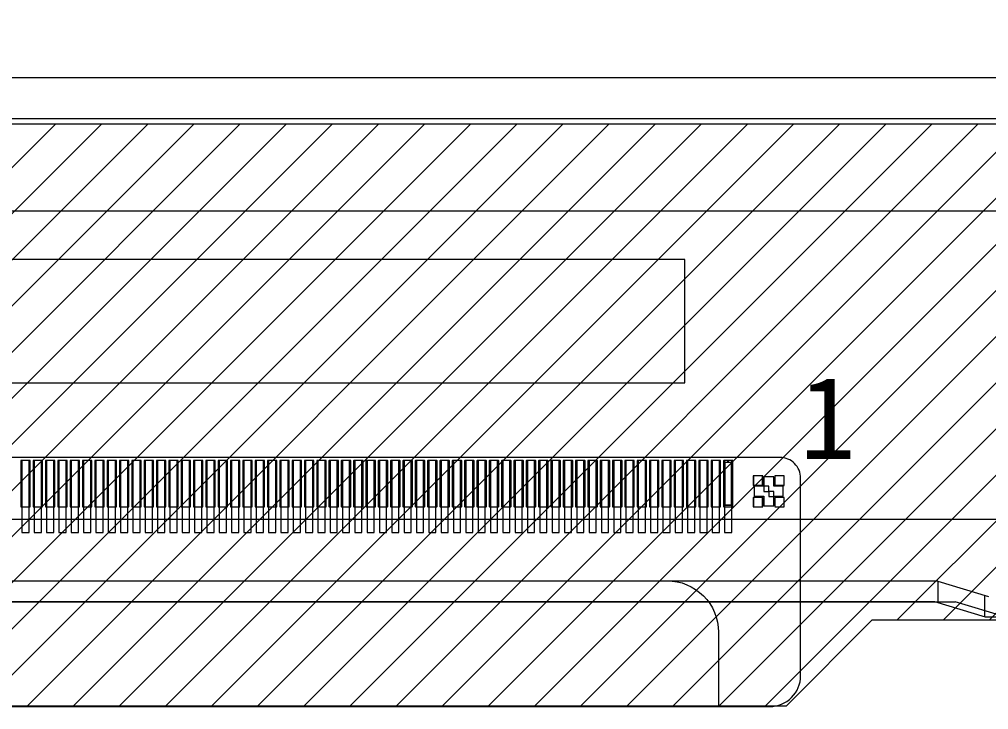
# Model space of a CAD drawing. Header units: millimetres. Extents: x 2066 to 2879, y -17342 to -16767.
# Drawn here: x 2400.34 to 2409.77, y -17164.72 to -17158 of the extents above; entities that cross this region are included whole.
import ezdxf

# ---------------------------------------------------------------- set-up
doc = ezdxf.new("R2010")
doc.units = ezdxf.units.MM
doc.layers.get('0').update_dxf_attribs({"lineweight": 20})
for name, color, linetype, lineweight in [('chip_btm.drawing', 9, 'Continuous', 100), ('chip_top.drawing', 3, 'Continuous', 100), ('DIM（标注）', 3, 'Continuous', 9), ('dummy.drawing', 7, 'Continuous', 100), ('epin', 13, 'Continuous', 9), ('GE.drawing', 6, 'Continuous', 100), ('GE_MASK.drawing', 5, 'Continuous', 100), ('L245.P200', 19, 'Continuous', 100), ('mark.drawing', 13, 'Continuous', 100), ('胶框', 7, 'Continuous', 18)]:
    doc.layers.add(name, color=color, linetype=linetype, lineweight=lineweight)
doc.styles.add('宋体', font='')
doc.styles.get('宋体').set_extended_font_data('SimSun')

# ---------------------------------------------------------------- blocks, each defined once
blk = doc.blocks.new('afwe322323f')
at = {"color": 7}
blk.add_lwpolyline([(192.4903, 977.9179), (289.2903, 977.9179), (289.2903, 975.8639), (294.2903, 975.8639), (294.2903, 977.9179), (299.2903, 977.9179), (299.2903, 975.8639), (304.2903, 975.8639), (304.2903, 977.9179), (309.9703, 977.9179), (309.9703, 999.9039), (310.4703, 999.9039), (310.4703, 1002.9039), (309.9703, 1002.9039), (309.9703, 1021.9039), (310.4703, 1021.9039), (310.4703, 1024.9039), (309.9703, 1024.9039), (309.9703, 1046.9039), (310.4703, 1046.9039), (310.4703, 1049.9039), (309.9703, 1049.9039), (309.9703, 1148.7439)], dxfattribs=at)
at = {"layer": '胶框', "lineweight": 0}
for p in [(222.1208, 972.8126), (260.1552, 972.6639)]:
    blk.add_line(p, (259.6596, 972.8126), dxfattribs=at)
blk = doc.blocks.new('afww2323f2f')
at = {"color": 6}
for p, q in [((1183.1799, 119.5908), (1145.8112, 119.5908)), ((1183.1799, 119.5908), (1183.6755, 119.4421)), ((1183.1799, 119.5908), (1183.1799, 119.382)), ((1183.6368, 119.4538), (1183.6368, 119.245)), ((1183.1506, 119.3908), (1145.8406, 119.3908)), ((1183.6462, 119.2421), (1183.1506, 119.3908)), ((1234.2307, 119.2421), (1183.6462, 119.2421))]:
    blk.add_line(p, q, dxfattribs=at)
blk = doc.blocks.new('*u5')
at = {"color": 2, "lineweight": 5}
for points in [[(7.2353, 0.3488), (7.1653, 0.3488), (7.1653, -0.3512), (7.2353, -0.3512)], [(7.3553, 0.3488), (7.2853, 0.3488), (7.2853, -0.3512), (7.3553, -0.3512)], [(7.4753, 0.3488), (7.4053, 0.3488), (7.4053, -0.3512), (7.4753, -0.3512)], [(7.5953, 0.3488), (7.5253, 0.3488), (7.5253, -0.3512), (7.5953, -0.3512)], [(7.7153, 0.3488), (7.6453, 0.3488), (7.6453, -0.3512), (7.7153, -0.3512)], [(7.8353, 0.3488), (7.7653, 0.3488), (7.7653, -0.3512), (7.8353, -0.3512)], [(7.9553, 0.3488), (7.8853, 0.3488), (7.8853, -0.3512), (7.9553, -0.3512)], [(8.0753, 0.3488), (8.0053, 0.3488), (8.0053, -0.3512), (8.0753, -0.3512)], [(8.1953, 0.3488), (8.1253, 0.3488), (8.1253, -0.3512), (8.1953, -0.3512)], [(8.3153, 0.3488), (8.2453, 0.3488), (8.2453, -0.3512), (8.3153, -0.3512)], [(8.4353, 0.3488), (8.3653, 0.3488), (8.3653, -0.3512), (8.4353, -0.3512)], [(8.5553, 0.3488), (8.4853, 0.3488), (8.4853, -0.3512), (8.5553, -0.3512)], [(8.6753, 0.3488), (8.6053, 0.3488), (8.6053, -0.3512), (8.6753, -0.3512)], [(8.7953, 0.3488), (8.7253, 0.3488), (8.7253, -0.3512), (8.7953, -0.3512)], [(8.9153, 0.3488), (8.8453, 0.3488), (8.8453, -0.3512), (8.9153, -0.3512)], [(9.0353, 0.3488), (8.9653, 0.3488), (8.9653, -0.3512), (9.0353, -0.3512)], [(9.1553, 0.3488), (9.0853, 0.3488), (9.0853, -0.3512), (9.1553, -0.3512)], [(9.2753, 0.3488), (9.2053, 0.3488), (9.2053, -0.3512), (9.2753, -0.3512)], [(9.3953, 0.3488), (9.3253, 0.3488), (9.3253, -0.3512), (9.3953, -0.3512)], [(9.5153, 0.3488), (9.4453, 0.3488), (9.4453, -0.3512), (9.5153, -0.3512)], [(9.6353, 0.3488), (9.5653, 0.3488), (9.5653, -0.3512), (9.6353, -0.3512)], [(9.7553, 0.3488), (9.6853, 0.3488), (9.6853, -0.3512), (9.7553, -0.3512)], [(9.8753, 0.3488), (9.8053, 0.3488), (9.8053, -0.3512), (9.8753, -0.3512)], [(9.9953, 0.3488), (9.9253, 0.3488), (9.9253, -0.3512), (9.9953, -0.3512)], [(10.1153, 0.3488), (10.0453, 0.3488), (10.0453, -0.3512), (10.1153, -0.3512)], [(10.2353, 0.3488), (10.1653, 0.3488), (10.1653, -0.3512), (10.2353, -0.3512)], [(10.3553, 0.3488), (10.2853, 0.3488), (10.2853, -0.3512), (10.3553, -0.3512)], [(10.4753, 0.3488), (10.4053, 0.3488), (10.4053, -0.3512), (10.4753, -0.3512)], [(10.5953, 0.3488), (10.5253, 0.3488), (10.5253, -0.3512), (10.5953, -0.3512)], [(10.7153, 0.3488), (10.6453, 0.3488), (10.6453, -0.3512), (10.7153, -0.3512)], [(10.8353, 0.3488), (10.7653, 0.3488), (10.7653, -0.3512), (10.8353, -0.3512)], [(10.9553, 0.3488), (10.8853, 0.3488), (10.8853, -0.3512), (10.9553, -0.3512)], [(11.0753, 0.3488), (11.0053, 0.3488), (11.0053, -0.3512), (11.0753, -0.3512)], [(11.1953, 0.3488), (11.1253, 0.3488), (11.1253, -0.3512), (11.1953, -0.3512)], [(11.3153, 0.3488), (11.2453, 0.3488), (11.2453, -0.3512), (11.3153, -0.3512)], [(11.4353, 0.3488), (11.3653, 0.3488), (11.3653, -0.3512), (11.4353, -0.3512)], [(11.5553, 0.3488), (11.4853, 0.3488), (11.4853, -0.3512), (11.5553, -0.3512)], [(11.6753, 0.3488), (11.6053, 0.3488), (11.6053, -0.3512), (11.6753, -0.3512)], [(11.7953, 0.3488), (11.7253, 0.3488), (11.7253, -0.3512), (11.7953, -0.3512)], [(11.9153, 0.3488), (11.8453, 0.3488), (11.8453, -0.3512), (11.9153, -0.3512)], [(12.0353, 0.3488), (11.9653, 0.3488), (11.9653, -0.3512), (12.0353, -0.3512)], [(12.1553, 0.3488), (12.0853, 0.3488), (12.0853, -0.3512), (12.1553, -0.3512)], [(12.2753, 0.3488), (12.2053, 0.3488), (12.2053, -0.3512), (12.2753, -0.3512)], [(12.3953, 0.3488), (12.3253, 0.3488), (12.3253, -0.3512), (12.3953, -0.3512)], [(12.5153, 0.3488), (12.4453, 0.3488), (12.4453, -0.3512), (12.5153, -0.3512)], [(12.6353, 0.3488), (12.5653, 0.3488), (12.5653, -0.3512), (12.6353, -0.3512)], [(12.7553, 0.3488), (12.6853, 0.3488), (12.6853, -0.3512), (12.7553, -0.3512)], [(12.8753, 0.3488), (12.8053, 0.3488), (12.8053, -0.3512), (12.8753, -0.3512)], [(12.9953, 0.3488), (12.9253, 0.3488), (12.9253, -0.3512), (12.9953, -0.3512)], [(13.1153, 0.3488), (13.0453, 0.3488), (13.0453, -0.3512), (13.1153, -0.3512)], [(13.2353, 0.3488), (13.1653, 0.3488), (13.1653, -0.3512), (13.2353, -0.3512)], [(13.3553, 0.3488), (13.2853, 0.3488), (13.2853, -0.3512), (13.3553, -0.3512)], [(13.4753, 0.3488), (13.4053, 0.3488), (13.4053, -0.3512), (13.4753, -0.3512)], [(13.5953, 0.3488), (13.5253, 0.3488), (13.5253, -0.3512), (13.5953, -0.3512)], [(13.7153, 0.3488), (13.6453, 0.3488), (13.6453, -0.3512), (13.7153, -0.3512)], [(13.8353, 0.3488), (13.7653, 0.3488), (13.7653, -0.3512), (13.8353, -0.3512)], [(13.9553, 0.3488), (13.8853, 0.3488), (13.8853, -0.3512), (13.9553, -0.3512)], [(14.0753, 0.3488), (14.0053, 0.3488), (14.0053, -0.3512), (14.0753, -0.3512)]]:
    blk.add_lwpolyline(points, close=True, dxfattribs=at)
for points in [[(14.4842, 0.0977), (14.4842, 0.1899), (14.3864, 0.1899), (14.3864, 0.0977)], [(14.3864, 0.0977), (14.2942, 0.0977), (14.2942, -0.0001), (14.3864, -0.0001)], [(14.4842, -0.0001), (14.5764, -0.0001), (14.5764, 0.0977), (14.4842, 0.0977)], [(14.3864, -0.0001), (14.3864, -0.0923), (14.4842, -0.0923), (14.4842, -0.0001)]]:
    blk.add_lwpolyline(points, dxfattribs=at)

msp = doc.modelspace()

# ---------------------------------------------------------------- hatches: boundary and pattern name
at = {"lineweight": 5}
h = msp.add_hatch(dxfattribs=at)
h.set_pattern_fill('ANSI31', color=8, scale=0.1)
h.set_pattern_definition([(45, (558.36157, -909.277), (-0.224506403, 0.224506403), [])])
h.paths.add_polyline_path([(2460.8595, -16936.8908), (2320.4995, -16936.8908), (2320.4995, -17163.8508), (2354.7177, -17163.8508), (2355.5527, -17164.6858), (2407.8038, -17164.6858), (2408.6388, -17163.8508), (2460.8595, -17163.8508)])
h.paths.add_polyline_path([(2322.1295, -17159.0208), (2322.1295, -16938.5208), (2459.2295, -16938.5208), (2459.2295, -17159.0208)], flags=16)

# ---------------------------------------------------------------- linework, layer by layer
at = {"color": 8, "lineweight": 5}
msp.add_lwpolyline([(2354.7177, -17163.8508), (2320.4995, -17163.8508), (2320.4995, -16936.8908), (2460.8595, -16936.8908), (2460.8595, -17163.8508), (2408.6388, -17163.8508), (2407.8038, -17164.6858), (2355.5527, -17164.6858), (2354.7177, -17163.8508)], dxfattribs=at)
msp.add_lwpolyline([(2322.1295, -16938.5208), (2459.2295, -16938.5208), (2459.2295, -17159.0208), (2322.1295, -17159.0208)], close=True, dxfattribs=at)
at = {"color": 2, "lineweight": 5}
msp.add_lwpolyline([(2322.1795, -16938.5708), (2459.1795, -16938.5708), (2459.1795, -17158.9708), (2322.1795, -17158.9708)], close=True, dxfattribs=at)
at = {"color": 30, "lineweight": 5}
msp.add_lwpolyline([(2373.7145, -17164.6908), (2407.6445, -17164.6908, 0.414214), (2407.9445, -17164.3908), (2407.9445, -17162.4668, 0.414214), (2407.7445, -17162.2668), (2373.6145, -17162.2668, 0.414214), (2373.4145, -17162.4668), (2373.4145, -17164.3908, 0.414214)], format="xyb", close=True, dxfattribs=at)
at = {"layer": 'chip_btm.drawing', "color": 4, "linetype": 'Continuous', "lineweight": 5}
msp.add_lwpolyline([(2321.1995, -17162.8668), (2460.1595, -17162.8668), (2460.1595, -16937.6908), (2321.1995, -16937.6908)], close=True, dxfattribs=at)
at = {"layer": 'chip_top.drawing', "color": 125, "linetype": 'Continuous', "lineweight": 5}
msp.add_lwpolyline([(2321.1995, -17159.8668), (2460.1595, -17159.8668), (2460.1595, -16937.6908), (2321.1995, -16937.6908)], close=True, dxfattribs=at)
msp.add_lwpolyline([(2321.1995, -17159.8668), (2460.1595, -17159.8668), (2460.1595, -16937.6908), (2321.1995, -16937.6908)], close=True, dxfattribs=at)
at = {"layer": 'chip_top.drawing', "color": 4, "linetype": 'Continuous', "lineweight": 5}
msp.add_lwpolyline([(2321.1995, -17159.8668), (2460.1595, -17159.8668), (2460.1595, -16937.6908), (2321.1995, -16937.6908)], close=True, dxfattribs=at)
at = {"layer": 'dummy.drawing', "color": 2, "linetype": 'Continuous', "lineweight": 5}
for points in [[(2400.3545, -17162.7468), (2400.4445, -17162.7468), (2400.4445, -17162.2968), (2400.3545, -17162.2968)], [(2400.4745, -17162.7468), (2400.5645, -17162.7468), (2400.5645, -17162.2968), (2400.4745, -17162.2968)], [(2400.5945, -17162.7468), (2400.6845, -17162.7468), (2400.6845, -17162.2968), (2400.5945, -17162.2968)], [(2400.7145, -17162.7468), (2400.8045, -17162.7468), (2400.8045, -17162.2968), (2400.7145, -17162.2968)], [(2400.8345, -17162.7468), (2400.9245, -17162.7468), (2400.9245, -17162.2968), (2400.8345, -17162.2968)], [(2400.9545, -17162.7468), (2401.0445, -17162.7468), (2401.0445, -17162.2968), (2400.9545, -17162.2968)], [(2401.0745, -17162.7468), (2401.1645, -17162.7468), (2401.1645, -17162.2968), (2401.0745, -17162.2968)], [(2401.1945, -17162.7468), (2401.2845, -17162.7468), (2401.2845, -17162.2968), (2401.1945, -17162.2968)], [(2401.3145, -17162.7468), (2401.4045, -17162.7468), (2401.4045, -17162.2968), (2401.3145, -17162.2968)], [(2401.4345, -17162.7468), (2401.5245, -17162.7468), (2401.5245, -17162.2968), (2401.4345, -17162.2968)], [(2401.5545, -17162.7468), (2401.6445, -17162.7468), (2401.6445, -17162.2968), (2401.5545, -17162.2968)], [(2401.6745, -17162.7468), (2401.7645, -17162.7468), (2401.7645, -17162.2968), (2401.6745, -17162.2968)], [(2401.7945, -17162.7468), (2401.8845, -17162.7468), (2401.8845, -17162.2968), (2401.7945, -17162.2968)], [(2401.9145, -17162.7468), (2402.0045, -17162.7468), (2402.0045, -17162.2968), (2401.9145, -17162.2968)], [(2402.0345, -17162.7468), (2402.1245, -17162.7468), (2402.1245, -17162.2968), (2402.0345, -17162.2968)], [(2402.1545, -17162.7468), (2402.2445, -17162.7468), (2402.2445, -17162.2968), (2402.1545, -17162.2968)], [(2402.2745, -17162.7468), (2402.3645, -17162.7468), (2402.3645, -17162.2968), (2402.2745, -17162.2968)], [(2402.3945, -17162.7468), (2402.4845, -17162.7468), (2402.4845, -17162.2968), (2402.3945, -17162.2968)], [(2402.5145, -17162.7468), (2402.6045, -17162.7468), (2402.6045, -17162.2968), (2402.5145, -17162.2968)], [(2402.6345, -17162.7468), (2402.7245, -17162.7468), (2402.7245, -17162.2968), (2402.6345, -17162.2968)], [(2402.7545, -17162.7468), (2402.8445, -17162.7468), (2402.8445, -17162.2968), (2402.7545, -17162.2968)], [(2402.8745, -17162.7468), (2402.9645, -17162.7468), (2402.9645, -17162.2968), (2402.8745, -17162.2968)], [(2402.9945, -17162.7468), (2403.0845, -17162.7468), (2403.0845, -17162.2968), (2402.9945, -17162.2968)], [(2403.1145, -17162.7468), (2403.2045, -17162.7468), (2403.2045, -17162.2968), (2403.1145, -17162.2968)], [(2403.2345, -17162.7468), (2403.3245, -17162.7468), (2403.3245, -17162.2968), (2403.2345, -17162.2968)], [(2403.3545, -17162.7468), (2403.4445, -17162.7468), (2403.4445, -17162.2968), (2403.3545, -17162.2968)], [(2403.4745, -17162.7468), (2403.5645, -17162.7468), (2403.5645, -17162.2968), (2403.4745, -17162.2968)], [(2403.5945, -17162.7468), (2403.6845, -17162.7468), (2403.6845, -17162.2968), (2403.5945, -17162.2968)], [(2403.7145, -17162.7468), (2403.8045, -17162.7468), (2403.8045, -17162.2968), (2403.7145, -17162.2968)], [(2403.8345, -17162.7468), (2403.9245, -17162.7468), (2403.9245, -17162.2968), (2403.8345, -17162.2968)], [(2403.9545, -17162.7468), (2404.0445, -17162.7468), (2404.0445, -17162.2968), (2403.9545, -17162.2968)], [(2404.0745, -17162.7468), (2404.1645, -17162.7468), (2404.1645, -17162.2968), (2404.0745, -17162.2968)], [(2404.1945, -17162.7468), (2404.2845, -17162.7468), (2404.2845, -17162.2968), (2404.1945, -17162.2968)], [(2404.3145, -17162.7468), (2404.4045, -17162.7468), (2404.4045, -17162.2968), (2404.3145, -17162.2968)], [(2404.4345, -17162.7468), (2404.5245, -17162.7468), (2404.5245, -17162.2968), (2404.4345, -17162.2968)], [(2404.5545, -17162.7468), (2404.6445, -17162.7468), (2404.6445, -17162.2968), (2404.5545, -17162.2968)], [(2404.6745, -17162.7468), (2404.7645, -17162.7468), (2404.7645, -17162.2968), (2404.6745, -17162.2968)], [(2404.7945, -17162.7468), (2404.8845, -17162.7468), (2404.8845, -17162.2968), (2404.7945, -17162.2968)], [(2404.9145, -17162.7468), (2405.0045, -17162.7468), (2405.0045, -17162.2968), (2404.9145, -17162.2968)], [(2405.0345, -17162.7468), (2405.1245, -17162.7468), (2405.1245, -17162.2968), (2405.0345, -17162.2968)], [(2405.1545, -17162.7468), (2405.2445, -17162.7468), (2405.2445, -17162.2968), (2405.1545, -17162.2968)], [(2405.2745, -17162.7468), (2405.3645, -17162.7468), (2405.3645, -17162.2968), (2405.2745, -17162.2968)], [(2405.3945, -17162.7468), (2405.4845, -17162.7468), (2405.4845, -17162.2968), (2405.3945, -17162.2968)], [(2405.5145, -17162.7468), (2405.6045, -17162.7468), (2405.6045, -17162.2968), (2405.5145, -17162.2968)], [(2405.6345, -17162.7468), (2405.7245, -17162.7468), (2405.7245, -17162.2968), (2405.6345, -17162.2968)], [(2405.7545, -17162.7468), (2405.8445, -17162.7468), (2405.8445, -17162.2968), (2405.7545, -17162.2968)], [(2405.8745, -17162.7468), (2405.9645, -17162.7468), (2405.9645, -17162.2968), (2405.8745, -17162.2968)], [(2405.9945, -17162.7468), (2406.0845, -17162.7468), (2406.0845, -17162.2968), (2405.9945, -17162.2968)], [(2406.1145, -17162.7468), (2406.2045, -17162.7468), (2406.2045, -17162.2968), (2406.1145, -17162.2968)], [(2406.2345, -17162.7468), (2406.3245, -17162.7468), (2406.3245, -17162.2968), (2406.2345, -17162.2968)], [(2406.3545, -17162.7468), (2406.4445, -17162.7468), (2406.4445, -17162.2968), (2406.3545, -17162.2968)], [(2406.4745, -17162.7468), (2406.5645, -17162.7468), (2406.5645, -17162.2968), (2406.4745, -17162.2968)], [(2406.5945, -17162.7468), (2406.6845, -17162.7468), (2406.6845, -17162.2968), (2406.5945, -17162.2968)], [(2406.7145, -17162.7468), (2406.8045, -17162.7468), (2406.8045, -17162.2968), (2406.7145, -17162.2968)], [(2406.8345, -17162.7468), (2406.9245, -17162.7468), (2406.9245, -17162.2968), (2406.8345, -17162.2968)], [(2406.9545, -17162.7468), (2407.0445, -17162.7468), (2407.0445, -17162.2968), (2406.9545, -17162.2968)], [(2407.0745, -17162.7468), (2407.1645, -17162.7468), (2407.1645, -17162.2968), (2407.0745, -17162.2968)]]:
    msp.add_lwpolyline(points, close=True, dxfattribs=at)
at = {"layer": 'epin', "color": 3, "lineweight": 5}
msp.add_lwpolyline([(2374.2145, -17164.7208), (2374.2145, -17163.9668, -0.414214), (2374.7145, -17163.4668), (2406.6445, -17163.4668, -0.414214), (2407.1445, -17163.9668), (2407.1445, -17164.6908)], format="xyb", dxfattribs=at)
at = {"layer": 'GE.drawing', "color": 2, "linetype": 'Continuous', "lineweight": 5}
for points in [[(2400.4425, -17162.7468), (2400.4445, -17162.7448), (2400.4445, -17162.2988), (2400.4425, -17162.2968), (2400.3565, -17162.2968), (2400.3545, -17162.2988), (2400.3545, -17162.7448), (2400.3565, -17162.7468)], [(2400.5625, -17162.7468), (2400.5645, -17162.7448), (2400.5645, -17162.2988), (2400.5625, -17162.2968), (2400.4765, -17162.2968), (2400.4745, -17162.2988), (2400.4745, -17162.7448), (2400.4765, -17162.7468)], [(2400.6825, -17162.7468), (2400.6845, -17162.7448), (2400.6845, -17162.2988), (2400.6825, -17162.2968), (2400.5965, -17162.2968), (2400.5945, -17162.2988), (2400.5945, -17162.7448), (2400.5965, -17162.7468)], [(2400.8025, -17162.7468), (2400.8045, -17162.7448), (2400.8045, -17162.2988), (2400.8025, -17162.2968), (2400.7165, -17162.2968), (2400.7145, -17162.2988), (2400.7145, -17162.7448), (2400.7165, -17162.7468)], [(2400.9225, -17162.7468), (2400.9245, -17162.7448), (2400.9245, -17162.2988), (2400.9225, -17162.2968), (2400.8365, -17162.2968), (2400.8345, -17162.2988), (2400.8345, -17162.7448), (2400.8365, -17162.7468)], [(2401.0425, -17162.7468), (2401.0445, -17162.7448), (2401.0445, -17162.2988), (2401.0425, -17162.2968), (2400.9565, -17162.2968), (2400.9545, -17162.2988), (2400.9545, -17162.7448), (2400.9565, -17162.7468)], [(2401.1625, -17162.7468), (2401.1645, -17162.7448), (2401.1645, -17162.2988), (2401.1625, -17162.2968), (2401.0765, -17162.2968), (2401.0745, -17162.2988), (2401.0745, -17162.7448), (2401.0765, -17162.7468)], [(2401.2825, -17162.7468), (2401.2845, -17162.7448), (2401.2845, -17162.2988), (2401.2825, -17162.2968), (2401.1965, -17162.2968), (2401.1945, -17162.2988), (2401.1945, -17162.7448), (2401.1965, -17162.7468)], [(2401.4025, -17162.7468), (2401.4045, -17162.7448), (2401.4045, -17162.2988), (2401.4025, -17162.2968), (2401.3165, -17162.2968), (2401.3145, -17162.2988), (2401.3145, -17162.7448), (2401.3165, -17162.7468)], [(2401.5225, -17162.7468), (2401.5245, -17162.7448), (2401.5245, -17162.2988), (2401.5225, -17162.2968), (2401.4365, -17162.2968), (2401.4345, -17162.2988), (2401.4345, -17162.7448), (2401.4365, -17162.7468)], [(2401.6425, -17162.7468), (2401.6445, -17162.7448), (2401.6445, -17162.2988), (2401.6425, -17162.2968), (2401.5565, -17162.2968), (2401.5545, -17162.2988), (2401.5545, -17162.7448), (2401.5565, -17162.7468)], [(2401.7625, -17162.7468), (2401.7645, -17162.7448), (2401.7645, -17162.2988), (2401.7625, -17162.2968), (2401.6765, -17162.2968), (2401.6745, -17162.2988), (2401.6745, -17162.7448), (2401.6765, -17162.7468)], [(2401.8825, -17162.7468), (2401.8845, -17162.7448), (2401.8845, -17162.2988), (2401.8825, -17162.2968), (2401.7965, -17162.2968), (2401.7945, -17162.2988), (2401.7945, -17162.7448), (2401.7965, -17162.7468)], [(2402.0025, -17162.7468), (2402.0045, -17162.7448), (2402.0045, -17162.2988), (2402.0025, -17162.2968), (2401.9165, -17162.2968), (2401.9145, -17162.2988), (2401.9145, -17162.7448), (2401.9165, -17162.7468)], [(2402.1225, -17162.7468), (2402.1245, -17162.7448), (2402.1245, -17162.2988), (2402.1225, -17162.2968), (2402.0365, -17162.2968), (2402.0345, -17162.2988), (2402.0345, -17162.7448), (2402.0365, -17162.7468)], [(2402.2425, -17162.7468), (2402.2445, -17162.7448), (2402.2445, -17162.2988), (2402.2425, -17162.2968), (2402.1565, -17162.2968), (2402.1545, -17162.2988), (2402.1545, -17162.7448), (2402.1565, -17162.7468)], [(2402.3625, -17162.7468), (2402.3645, -17162.7448), (2402.3645, -17162.2988), (2402.3625, -17162.2968), (2402.2765, -17162.2968), (2402.2745, -17162.2988), (2402.2745, -17162.7448), (2402.2765, -17162.7468)], [(2402.4825, -17162.7468), (2402.4845, -17162.7448), (2402.4845, -17162.2988), (2402.4825, -17162.2968), (2402.3965, -17162.2968), (2402.3945, -17162.2988), (2402.3945, -17162.7448), (2402.3965, -17162.7468)], [(2402.6025, -17162.7468), (2402.6045, -17162.7448), (2402.6045, -17162.2988), (2402.6025, -17162.2968), (2402.5165, -17162.2968), (2402.5145, -17162.2988), (2402.5145, -17162.7448), (2402.5165, -17162.7468)], [(2402.7225, -17162.7468), (2402.7245, -17162.7448), (2402.7245, -17162.2988), (2402.7225, -17162.2968), (2402.6365, -17162.2968), (2402.6345, -17162.2988), (2402.6345, -17162.7448), (2402.6365, -17162.7468)], [(2402.8425, -17162.7468), (2402.8445, -17162.7448), (2402.8445, -17162.2988), (2402.8425, -17162.2968), (2402.7565, -17162.2968), (2402.7545, -17162.2988), (2402.7545, -17162.7448), (2402.7565, -17162.7468)], [(2402.9625, -17162.7468), (2402.9645, -17162.7448), (2402.9645, -17162.2988), (2402.9625, -17162.2968), (2402.8765, -17162.2968), (2402.8745, -17162.2988), (2402.8745, -17162.7448), (2402.8765, -17162.7468)], [(2403.0825, -17162.7468), (2403.0845, -17162.7448), (2403.0845, -17162.2988), (2403.0825, -17162.2968), (2402.9965, -17162.2968), (2402.9945, -17162.2988), (2402.9945, -17162.7448), (2402.9965, -17162.7468)], [(2403.2025, -17162.7468), (2403.2045, -17162.7448), (2403.2045, -17162.2988), (2403.2025, -17162.2968), (2403.1165, -17162.2968), (2403.1145, -17162.2988), (2403.1145, -17162.7448), (2403.1165, -17162.7468)], [(2403.3225, -17162.7468), (2403.3245, -17162.7448), (2403.3245, -17162.2988), (2403.3225, -17162.2968), (2403.2365, -17162.2968), (2403.2345, -17162.2988), (2403.2345, -17162.7448), (2403.2365, -17162.7468)], [(2403.4425, -17162.7468), (2403.4445, -17162.7448), (2403.4445, -17162.2988), (2403.4425, -17162.2968), (2403.3565, -17162.2968), (2403.3545, -17162.2988), (2403.3545, -17162.7448), (2403.3565, -17162.7468)], [(2403.5625, -17162.7468), (2403.5645, -17162.7448), (2403.5645, -17162.2988), (2403.5625, -17162.2968), (2403.4765, -17162.2968), (2403.4745, -17162.2988), (2403.4745, -17162.7448), (2403.4765, -17162.7468)], [(2403.6825, -17162.7468), (2403.6845, -17162.7448), (2403.6845, -17162.2988), (2403.6825, -17162.2968), (2403.5965, -17162.2968), (2403.5945, -17162.2988), (2403.5945, -17162.7448), (2403.5965, -17162.7468)], [(2403.8025, -17162.7468), (2403.8045, -17162.7448), (2403.8045, -17162.2988), (2403.8025, -17162.2968), (2403.7165, -17162.2968), (2403.7145, -17162.2988), (2403.7145, -17162.7448), (2403.7165, -17162.7468)], [(2403.9225, -17162.7468), (2403.9245, -17162.7448), (2403.9245, -17162.2988), (2403.9225, -17162.2968), (2403.8365, -17162.2968), (2403.8345, -17162.2988), (2403.8345, -17162.7448), (2403.8365, -17162.7468)], [(2404.0425, -17162.7468), (2404.0445, -17162.7448), (2404.0445, -17162.2988), (2404.0425, -17162.2968), (2403.9565, -17162.2968), (2403.9545, -17162.2988), (2403.9545, -17162.7448), (2403.9565, -17162.7468)], [(2404.1625, -17162.7468), (2404.1645, -17162.7448), (2404.1645, -17162.2988), (2404.1625, -17162.2968), (2404.0765, -17162.2968), (2404.0745, -17162.2988), (2404.0745, -17162.7448), (2404.0765, -17162.7468)], [(2404.2825, -17162.7468), (2404.2845, -17162.7448), (2404.2845, -17162.2988), (2404.2825, -17162.2968), (2404.1965, -17162.2968), (2404.1945, -17162.2988), (2404.1945, -17162.7448), (2404.1965, -17162.7468)], [(2404.4025, -17162.7468), (2404.4045, -17162.7448), (2404.4045, -17162.2988), (2404.4025, -17162.2968), (2404.3165, -17162.2968), (2404.3145, -17162.2988), (2404.3145, -17162.7448), (2404.3165, -17162.7468)], [(2404.5225, -17162.7468), (2404.5245, -17162.7448), (2404.5245, -17162.2988), (2404.5225, -17162.2968), (2404.4365, -17162.2968), (2404.4345, -17162.2988), (2404.4345, -17162.7448), (2404.4365, -17162.7468)], [(2404.6425, -17162.7468), (2404.6445, -17162.7448), (2404.6445, -17162.2988), (2404.6425, -17162.2968), (2404.5565, -17162.2968), (2404.5545, -17162.2988), (2404.5545, -17162.7448), (2404.5565, -17162.7468)], [(2404.7625, -17162.7468), (2404.7645, -17162.7448), (2404.7645, -17162.2988), (2404.7625, -17162.2968), (2404.6765, -17162.2968), (2404.6745, -17162.2988), (2404.6745, -17162.7448), (2404.6765, -17162.7468)], [(2404.8825, -17162.7468), (2404.8845, -17162.7448), (2404.8845, -17162.2988), (2404.8825, -17162.2968), (2404.7965, -17162.2968), (2404.7945, -17162.2988), (2404.7945, -17162.7448), (2404.7965, -17162.7468)], [(2405.0025, -17162.7468), (2405.0045, -17162.7448), (2405.0045, -17162.2988), (2405.0025, -17162.2968), (2404.9165, -17162.2968), (2404.9145, -17162.2988), (2404.9145, -17162.7448), (2404.9165, -17162.7468)], [(2405.1225, -17162.7468), (2405.1245, -17162.7448), (2405.1245, -17162.2988), (2405.1225, -17162.2968), (2405.0365, -17162.2968), (2405.0345, -17162.2988), (2405.0345, -17162.7448), (2405.0365, -17162.7468)], [(2405.2425, -17162.7468), (2405.2445, -17162.7448), (2405.2445, -17162.2988), (2405.2425, -17162.2968), (2405.1565, -17162.2968), (2405.1545, -17162.2988), (2405.1545, -17162.7448), (2405.1565, -17162.7468)], [(2405.3625, -17162.7468), (2405.3645, -17162.7448), (2405.3645, -17162.2988), (2405.3625, -17162.2968), (2405.2765, -17162.2968), (2405.2745, -17162.2988), (2405.2745, -17162.7448), (2405.2765, -17162.7468)], [(2405.4825, -17162.7468), (2405.4845, -17162.7448), (2405.4845, -17162.2988), (2405.4825, -17162.2968), (2405.3965, -17162.2968), (2405.3945, -17162.2988), (2405.3945, -17162.7448), (2405.3965, -17162.7468)], [(2405.6025, -17162.7468), (2405.6045, -17162.7448), (2405.6045, -17162.2988), (2405.6025, -17162.2968), (2405.5165, -17162.2968), (2405.5145, -17162.2988), (2405.5145, -17162.7448), (2405.5165, -17162.7468)], [(2405.7225, -17162.7468), (2405.7245, -17162.7448), (2405.7245, -17162.2988), (2405.7225, -17162.2968), (2405.6365, -17162.2968), (2405.6345, -17162.2988), (2405.6345, -17162.7448), (2405.6365, -17162.7468)], [(2405.8425, -17162.7468), (2405.8445, -17162.7448), (2405.8445, -17162.2988), (2405.8425, -17162.2968), (2405.7565, -17162.2968), (2405.7545, -17162.2988), (2405.7545, -17162.7448), (2405.7565, -17162.7468)], [(2405.9625, -17162.7468), (2405.9645, -17162.7448), (2405.9645, -17162.2988), (2405.9625, -17162.2968), (2405.8765, -17162.2968), (2405.8745, -17162.2988), (2405.8745, -17162.7448), (2405.8765, -17162.7468)], [(2406.0825, -17162.7468), (2406.0845, -17162.7448), (2406.0845, -17162.2988), (2406.0825, -17162.2968), (2405.9965, -17162.2968), (2405.9945, -17162.2988), (2405.9945, -17162.7448), (2405.9965, -17162.7468)], [(2406.2025, -17162.7468), (2406.2045, -17162.7448), (2406.2045, -17162.2988), (2406.2025, -17162.2968), (2406.1165, -17162.2968), (2406.1145, -17162.2988), (2406.1145, -17162.7448), (2406.1165, -17162.7468)], [(2406.3225, -17162.7468), (2406.3245, -17162.7448), (2406.3245, -17162.2988), (2406.3225, -17162.2968), (2406.2365, -17162.2968), (2406.2345, -17162.2988), (2406.2345, -17162.7448), (2406.2365, -17162.7468)], [(2406.4425, -17162.7468), (2406.4445, -17162.7448), (2406.4445, -17162.2988), (2406.4425, -17162.2968), (2406.3565, -17162.2968), (2406.3545, -17162.2988), (2406.3545, -17162.7448), (2406.3565, -17162.7468)], [(2406.5625, -17162.7468), (2406.5645, -17162.7448), (2406.5645, -17162.2988), (2406.5625, -17162.2968), (2406.4765, -17162.2968), (2406.4745, -17162.2988), (2406.4745, -17162.7448), (2406.4765, -17162.7468)], [(2406.6825, -17162.7468), (2406.6845, -17162.7448), (2406.6845, -17162.2988), (2406.6825, -17162.2968), (2406.5965, -17162.2968), (2406.5945, -17162.2988), (2406.5945, -17162.7448), (2406.5965, -17162.7468)], [(2406.8025, -17162.7468), (2406.8045, -17162.7448), (2406.8045, -17162.2988), (2406.8025, -17162.2968), (2406.7165, -17162.2968), (2406.7145, -17162.2988), (2406.7145, -17162.7448), (2406.7165, -17162.7468)], [(2406.9225, -17162.7468), (2406.9245, -17162.7448), (2406.9245, -17162.2988), (2406.9225, -17162.2968), (2406.8365, -17162.2968), (2406.8345, -17162.2988), (2406.8345, -17162.7448), (2406.8365, -17162.7468)], [(2407.0425, -17162.7468), (2407.0445, -17162.7448), (2407.0445, -17162.2988), (2407.0425, -17162.2968), (2406.9565, -17162.2968), (2406.9545, -17162.2988), (2406.9545, -17162.7448), (2406.9565, -17162.7468)], [(2407.1625, -17162.7468), (2407.1645, -17162.7448), (2407.1645, -17162.2988), (2407.1625, -17162.2968), (2407.0765, -17162.2968), (2407.0745, -17162.2988), (2407.0745, -17162.7448), (2407.0765, -17162.7468)], [(2407.1945, -17162.7448), (2407.1965, -17162.7468), (2407.2825, -17162.7468), (2407.2845, -17162.7448), (2407.2845, -17162.2988), (2407.2825, -17162.2968), (2407.2371, -17162.2968), (2407.2371, -17162.3108), (2407.2685, -17162.3108), (2407.2705, -17162.3128), (2407.2705, -17162.7308), (2407.2685, -17162.7328), (2407.2105, -17162.7328), (2407.2085, -17162.7308), (2407.2085, -17162.3128), (2407.2105, -17162.3108), (2407.2371, -17162.3108), (2407.2371, -17162.2968), (2407.1965, -17162.2968), (2407.1945, -17162.2988)], [(2407.4845, -17162.5368), (2407.5745, -17162.5368), (2407.5745, -17162.4468), (2407.4845, -17162.4468)], [(2407.6945, -17162.5368), (2407.7845, -17162.5368), (2407.7845, -17162.4468), (2407.6945, -17162.4468)], [(2407.4845, -17162.7468), (2407.5745, -17162.7468), (2407.5745, -17162.6568), (2407.4845, -17162.6568)], [(2407.6945, -17162.7468), (2407.7845, -17162.7468), (2407.7845, -17162.6568), (2407.6945, -17162.6568)]]:
    msp.add_lwpolyline(points, close=True, dxfattribs=at)
at = {"layer": 'GE_MASK.drawing', "color": 2, "linetype": 'Continuous', "lineweight": 5}
for points in [[(2400.443, -17162.2957), (2400.3561, -17162.2957), (2400.3534, -17162.2984), (2400.3534, -17162.7453), (2400.3561, -17162.7479), (2400.443, -17162.7479), (2400.4456, -17162.7453), (2400.4456, -17162.2984)], [(2400.563, -17162.2957), (2400.4761, -17162.2957), (2400.4734, -17162.2984), (2400.4734, -17162.7453), (2400.4761, -17162.7479), (2400.563, -17162.7479), (2400.5656, -17162.7453), (2400.5656, -17162.2984)], [(2400.683, -17162.2957), (2400.5961, -17162.2957), (2400.5934, -17162.2984), (2400.5934, -17162.7453), (2400.5961, -17162.7479), (2400.683, -17162.7479), (2400.6856, -17162.7453), (2400.6856, -17162.2984)], [(2400.803, -17162.2957), (2400.7161, -17162.2957), (2400.7134, -17162.2984), (2400.7134, -17162.7453), (2400.7161, -17162.7479), (2400.803, -17162.7479), (2400.8056, -17162.7453), (2400.8056, -17162.2984)], [(2400.923, -17162.2957), (2400.8361, -17162.2957), (2400.8334, -17162.2984), (2400.8334, -17162.7453), (2400.8361, -17162.7479), (2400.923, -17162.7479), (2400.9256, -17162.7453), (2400.9256, -17162.2984)], [(2401.043, -17162.2957), (2400.9561, -17162.2957), (2400.9534, -17162.2984), (2400.9534, -17162.7453), (2400.9561, -17162.7479), (2401.043, -17162.7479), (2401.0456, -17162.7453), (2401.0456, -17162.2984)], [(2401.163, -17162.2957), (2401.0761, -17162.2957), (2401.0734, -17162.2984), (2401.0734, -17162.7453), (2401.0761, -17162.7479), (2401.163, -17162.7479), (2401.1656, -17162.7453), (2401.1656, -17162.2984)], [(2401.283, -17162.2957), (2401.1961, -17162.2957), (2401.1934, -17162.2984), (2401.1934, -17162.7453), (2401.1961, -17162.7479), (2401.283, -17162.7479), (2401.2856, -17162.7453), (2401.2856, -17162.2984)], [(2401.403, -17162.2957), (2401.3161, -17162.2957), (2401.3134, -17162.2984), (2401.3134, -17162.7453), (2401.3161, -17162.7479), (2401.403, -17162.7479), (2401.4056, -17162.7453), (2401.4056, -17162.2984)], [(2401.523, -17162.2957), (2401.4361, -17162.2957), (2401.4334, -17162.2984), (2401.4334, -17162.7453), (2401.4361, -17162.7479), (2401.523, -17162.7479), (2401.5256, -17162.7453), (2401.5256, -17162.2984)], [(2401.643, -17162.2957), (2401.5561, -17162.2957), (2401.5534, -17162.2984), (2401.5534, -17162.7453), (2401.5561, -17162.7479), (2401.643, -17162.7479), (2401.6456, -17162.7453), (2401.6456, -17162.2984)], [(2401.763, -17162.2957), (2401.6761, -17162.2957), (2401.6734, -17162.2984), (2401.6734, -17162.7453), (2401.6761, -17162.7479), (2401.763, -17162.7479), (2401.7656, -17162.7453), (2401.7656, -17162.2984)], [(2401.883, -17162.2957), (2401.7961, -17162.2957), (2401.7934, -17162.2984), (2401.7934, -17162.7453), (2401.7961, -17162.7479), (2401.883, -17162.7479), (2401.8856, -17162.7453), (2401.8856, -17162.2984)], [(2402.003, -17162.2957), (2401.9161, -17162.2957), (2401.9134, -17162.2984), (2401.9134, -17162.7453), (2401.9161, -17162.7479), (2402.003, -17162.7479), (2402.0056, -17162.7453), (2402.0056, -17162.2984)], [(2402.123, -17162.2957), (2402.0361, -17162.2957), (2402.0334, -17162.2984), (2402.0334, -17162.7453), (2402.0361, -17162.7479), (2402.123, -17162.7479), (2402.1256, -17162.7453), (2402.1256, -17162.2984)], [(2402.243, -17162.2957), (2402.1561, -17162.2957), (2402.1534, -17162.2984), (2402.1534, -17162.7453), (2402.1561, -17162.7479), (2402.243, -17162.7479), (2402.2456, -17162.7453), (2402.2456, -17162.2984)], [(2402.363, -17162.2957), (2402.2761, -17162.2957), (2402.2734, -17162.2984), (2402.2734, -17162.7453), (2402.2761, -17162.7479), (2402.363, -17162.7479), (2402.3656, -17162.7453), (2402.3656, -17162.2984)], [(2402.483, -17162.2957), (2402.3961, -17162.2957), (2402.3934, -17162.2984), (2402.3934, -17162.7453), (2402.3961, -17162.7479), (2402.483, -17162.7479), (2402.4856, -17162.7453), (2402.4856, -17162.2984)], [(2402.603, -17162.2957), (2402.5161, -17162.2957), (2402.5134, -17162.2984), (2402.5134, -17162.7453), (2402.5161, -17162.7479), (2402.603, -17162.7479), (2402.6056, -17162.7453), (2402.6056, -17162.2984)], [(2402.723, -17162.2957), (2402.6361, -17162.2957), (2402.6334, -17162.2984), (2402.6334, -17162.7453), (2402.6361, -17162.7479), (2402.723, -17162.7479), (2402.7256, -17162.7453), (2402.7256, -17162.2984)], [(2402.843, -17162.2957), (2402.7561, -17162.2957), (2402.7534, -17162.2984), (2402.7534, -17162.7453), (2402.7561, -17162.7479), (2402.843, -17162.7479), (2402.8456, -17162.7453), (2402.8456, -17162.2984)], [(2402.963, -17162.2957), (2402.8761, -17162.2957), (2402.8734, -17162.2984), (2402.8734, -17162.7453), (2402.8761, -17162.7479), (2402.963, -17162.7479), (2402.9656, -17162.7453), (2402.9656, -17162.2984)], [(2403.083, -17162.2957), (2402.9961, -17162.2957), (2402.9934, -17162.2984), (2402.9934, -17162.7453), (2402.9961, -17162.7479), (2403.083, -17162.7479), (2403.0856, -17162.7453), (2403.0856, -17162.2984)], [(2403.203, -17162.2957), (2403.1161, -17162.2957), (2403.1134, -17162.2984), (2403.1134, -17162.7453), (2403.1161, -17162.7479), (2403.203, -17162.7479), (2403.2056, -17162.7453), (2403.2056, -17162.2984)], [(2403.323, -17162.2957), (2403.2361, -17162.2957), (2403.2334, -17162.2984), (2403.2334, -17162.7453), (2403.2361, -17162.7479), (2403.323, -17162.7479), (2403.3256, -17162.7453), (2403.3256, -17162.2984)], [(2403.443, -17162.2957), (2403.3561, -17162.2957), (2403.3534, -17162.2984), (2403.3534, -17162.7453), (2403.3561, -17162.7479), (2403.443, -17162.7479), (2403.4456, -17162.7453), (2403.4456, -17162.2984)], [(2403.563, -17162.2957), (2403.4761, -17162.2957), (2403.4734, -17162.2984), (2403.4734, -17162.7453), (2403.4761, -17162.7479), (2403.563, -17162.7479), (2403.5656, -17162.7453), (2403.5656, -17162.2984)], [(2403.683, -17162.2957), (2403.5961, -17162.2957), (2403.5934, -17162.2984), (2403.5934, -17162.7453), (2403.5961, -17162.7479), (2403.683, -17162.7479), (2403.6856, -17162.7453), (2403.6856, -17162.2984)], [(2403.803, -17162.2957), (2403.7161, -17162.2957), (2403.7134, -17162.2984), (2403.7134, -17162.7453), (2403.7161, -17162.7479), (2403.803, -17162.7479), (2403.8056, -17162.7453), (2403.8056, -17162.2984)], [(2403.923, -17162.2957), (2403.8361, -17162.2957), (2403.8334, -17162.2984), (2403.8334, -17162.7453), (2403.8361, -17162.7479), (2403.923, -17162.7479), (2403.9256, -17162.7453), (2403.9256, -17162.2984)], [(2404.043, -17162.2957), (2403.9561, -17162.2957), (2403.9534, -17162.2984), (2403.9534, -17162.7453), (2403.9561, -17162.7479), (2404.043, -17162.7479), (2404.0456, -17162.7453), (2404.0456, -17162.2984)], [(2404.163, -17162.2957), (2404.0761, -17162.2957), (2404.0734, -17162.2984), (2404.0734, -17162.7453), (2404.0761, -17162.7479), (2404.163, -17162.7479), (2404.1656, -17162.7453), (2404.1656, -17162.2984)], [(2404.283, -17162.2957), (2404.1961, -17162.2957), (2404.1934, -17162.2984), (2404.1934, -17162.7453), (2404.1961, -17162.7479), (2404.283, -17162.7479), (2404.2856, -17162.7453), (2404.2856, -17162.2984)], [(2404.403, -17162.2957), (2404.3161, -17162.2957), (2404.3134, -17162.2984), (2404.3134, -17162.7453), (2404.3161, -17162.7479), (2404.403, -17162.7479), (2404.4056, -17162.7453), (2404.4056, -17162.2984)], [(2404.523, -17162.2957), (2404.4361, -17162.2957), (2404.4334, -17162.2984), (2404.4334, -17162.7453), (2404.4361, -17162.7479), (2404.523, -17162.7479), (2404.5256, -17162.7453), (2404.5256, -17162.2984)], [(2404.643, -17162.2957), (2404.5561, -17162.2957), (2404.5534, -17162.2984), (2404.5534, -17162.7453), (2404.5561, -17162.7479), (2404.643, -17162.7479), (2404.6456, -17162.7453), (2404.6456, -17162.2984)], [(2404.763, -17162.2957), (2404.6761, -17162.2957), (2404.6734, -17162.2984), (2404.6734, -17162.7453), (2404.6761, -17162.7479), (2404.763, -17162.7479), (2404.7656, -17162.7453), (2404.7656, -17162.2984)], [(2404.883, -17162.2957), (2404.7961, -17162.2957), (2404.7934, -17162.2984), (2404.7934, -17162.7453), (2404.7961, -17162.7479), (2404.883, -17162.7479), (2404.8856, -17162.7453), (2404.8856, -17162.2984)], [(2405.003, -17162.2957), (2404.9161, -17162.2957), (2404.9134, -17162.2984), (2404.9134, -17162.7453), (2404.9161, -17162.7479), (2405.003, -17162.7479), (2405.0056, -17162.7453), (2405.0056, -17162.2984)], [(2405.123, -17162.2957), (2405.0361, -17162.2957), (2405.0334, -17162.2984), (2405.0334, -17162.7453), (2405.0361, -17162.7479), (2405.123, -17162.7479), (2405.1256, -17162.7453), (2405.1256, -17162.2984)], [(2405.243, -17162.2957), (2405.1561, -17162.2957), (2405.1534, -17162.2984), (2405.1534, -17162.7453), (2405.1561, -17162.7479), (2405.243, -17162.7479), (2405.2456, -17162.7453), (2405.2456, -17162.2984)], [(2405.363, -17162.2957), (2405.2761, -17162.2957), (2405.2734, -17162.2984), (2405.2734, -17162.7453), (2405.2761, -17162.7479), (2405.363, -17162.7479), (2405.3656, -17162.7453), (2405.3656, -17162.2984)], [(2405.483, -17162.2957), (2405.3961, -17162.2957), (2405.3934, -17162.2984), (2405.3934, -17162.7453), (2405.3961, -17162.7479), (2405.483, -17162.7479), (2405.4856, -17162.7453), (2405.4856, -17162.2984)], [(2405.603, -17162.2957), (2405.5161, -17162.2957), (2405.5134, -17162.2984), (2405.5134, -17162.7453), (2405.5161, -17162.7479), (2405.603, -17162.7479), (2405.6056, -17162.7453), (2405.6056, -17162.2984)], [(2405.723, -17162.2957), (2405.6361, -17162.2957), (2405.6334, -17162.2984), (2405.6334, -17162.7453), (2405.6361, -17162.7479), (2405.723, -17162.7479), (2405.7256, -17162.7453), (2405.7256, -17162.2984)], [(2405.843, -17162.2957), (2405.7561, -17162.2957), (2405.7534, -17162.2984), (2405.7534, -17162.7453), (2405.7561, -17162.7479), (2405.843, -17162.7479), (2405.8456, -17162.7453), (2405.8456, -17162.2984)], [(2405.963, -17162.2957), (2405.8761, -17162.2957), (2405.8734, -17162.2984), (2405.8734, -17162.7453), (2405.8761, -17162.7479), (2405.963, -17162.7479), (2405.9656, -17162.7453), (2405.9656, -17162.2984)], [(2406.083, -17162.2957), (2405.9961, -17162.2957), (2405.9934, -17162.2984), (2405.9934, -17162.7453), (2405.9961, -17162.7479), (2406.083, -17162.7479), (2406.0856, -17162.7453), (2406.0856, -17162.2984)], [(2406.203, -17162.2957), (2406.1161, -17162.2957), (2406.1134, -17162.2984), (2406.1134, -17162.7453), (2406.1161, -17162.7479), (2406.203, -17162.7479), (2406.2056, -17162.7453), (2406.2056, -17162.2984)], [(2406.323, -17162.2957), (2406.2361, -17162.2957), (2406.2334, -17162.2984), (2406.2334, -17162.7453), (2406.2361, -17162.7479), (2406.323, -17162.7479), (2406.3256, -17162.7453), (2406.3256, -17162.2984)], [(2406.443, -17162.2957), (2406.3561, -17162.2957), (2406.3534, -17162.2984), (2406.3534, -17162.7453), (2406.3561, -17162.7479), (2406.443, -17162.7479), (2406.4456, -17162.7453), (2406.4456, -17162.2984)], [(2406.563, -17162.2957), (2406.4761, -17162.2957), (2406.4734, -17162.2984), (2406.4734, -17162.7453), (2406.4761, -17162.7479), (2406.563, -17162.7479), (2406.5656, -17162.7453), (2406.5656, -17162.2984)], [(2406.683, -17162.2957), (2406.5961, -17162.2957), (2406.5934, -17162.2984), (2406.5934, -17162.7453), (2406.5961, -17162.7479), (2406.683, -17162.7479), (2406.6856, -17162.7453), (2406.6856, -17162.2984)], [(2406.803, -17162.2957), (2406.7161, -17162.2957), (2406.7134, -17162.2984), (2406.7134, -17162.7453), (2406.7161, -17162.7479), (2406.803, -17162.7479), (2406.8056, -17162.7453), (2406.8056, -17162.2984)], [(2406.923, -17162.2957), (2406.8361, -17162.2957), (2406.8334, -17162.2984), (2406.8334, -17162.7453), (2406.8361, -17162.7479), (2406.923, -17162.7479), (2406.9256, -17162.7453), (2406.9256, -17162.2984)], [(2407.043, -17162.2957), (2406.9561, -17162.2957), (2406.9534, -17162.2984), (2406.9534, -17162.7453), (2406.9561, -17162.7479), (2407.043, -17162.7479), (2407.0456, -17162.7453), (2407.0456, -17162.2984)], [(2407.163, -17162.2957), (2407.0761, -17162.2957), (2407.0734, -17162.2984), (2407.0734, -17162.7453), (2407.0761, -17162.7479), (2407.163, -17162.7479), (2407.1656, -17162.7453), (2407.1656, -17162.2984)], [(2407.1934, -17162.7453), (2407.1961, -17162.7479), (2407.283, -17162.7479), (2407.2856, -17162.7453), (2407.2856, -17162.2984), (2407.283, -17162.2957), (2407.2395, -17162.2957), (2407.2395, -17162.3119), (2407.2681, -17162.3119), (2407.2694, -17162.3133), (2407.2694, -17162.7304), (2407.2681, -17162.7317), (2407.211, -17162.7317), (2407.2096, -17162.7304), (2407.2096, -17162.3133), (2407.211, -17162.3119), (2407.2395, -17162.3119), (2407.2395, -17162.2957), (2407.1961, -17162.2957), (2407.1934, -17162.2984)], [(2407.4834, -17162.5379), (2407.5756, -17162.5379), (2407.5756, -17162.4457), (2407.4834, -17162.4457)], [(2407.6934, -17162.5379), (2407.7856, -17162.5379), (2407.7856, -17162.4457), (2407.6934, -17162.4457)], [(2407.4834, -17162.7479), (2407.5756, -17162.7479), (2407.5756, -17162.6557), (2407.4834, -17162.6557)], [(2407.6934, -17162.7479), (2407.7856, -17162.7479), (2407.7856, -17162.6557), (2407.6934, -17162.6557)]]:
    msp.add_lwpolyline(points, close=True, dxfattribs=at)
at = {"layer": 'L245.P200', "color": 4, "linetype": 'Continuous', "lineweight": 5}
msp.add_lwpolyline([(2374.5425, -17161.5398), (2406.8165, -17161.5398), (2406.8165, -17160.3398), (2374.5425, -17160.3398)], close=True, dxfattribs=at)
at = {"layer": 'mark.drawing', "color": 2, "linetype": 'Continuous', "lineweight": 5}
for points in [[(2407.5847, -17162.5968), (2407.6345, -17162.5968), (2407.6345, -17162.547), (2407.5847, -17162.547)], [(2407.5847, -17162.5968), (2407.6345, -17162.5968), (2407.6345, -17162.547), (2407.5847, -17162.547)], [(2407.5847, -17162.5968), (2407.6345, -17162.5968), (2407.6345, -17162.547), (2407.5847, -17162.547)], [(2407.6345, -17162.6467), (2407.6844, -17162.6467), (2407.6844, -17162.5968), (2407.6345, -17162.5968)], [(2407.6345, -17162.6467), (2407.6844, -17162.6467), (2407.6844, -17162.5968), (2407.6345, -17162.5968)], [(2407.6345, -17162.6467), (2407.6844, -17162.6467), (2407.6844, -17162.5968), (2407.6345, -17162.5968)]]:
    msp.add_lwpolyline(points, close=True, dxfattribs=at)

# ---------------------------------------------------------------- block references
at = {"lineweight": 5}
msp.add_blockref('*u5', (2393.1992, -17162.6446), dxfattribs=at)
at = {"layer": 'DIM（标注）', "color": 7}
for name, p in [('afwe322323f', (2149.7893, -18136.4848)), ('afww2323f2f', (1226.0988, -17283.063))]:
    msp.add_blockref(name, p, dxfattribs=at)

# ---------------------------------------------------------------- texts
at = {"lineweight": 5, "insert": (2407.9358, -17161.4807), "char_height": 0.8, "width": 1.893364, "attachment_point": 1, "style": '宋体'}
msp.add_mtext('1', dxfattribs=at)

doc.saveas('drawing.dxf')
